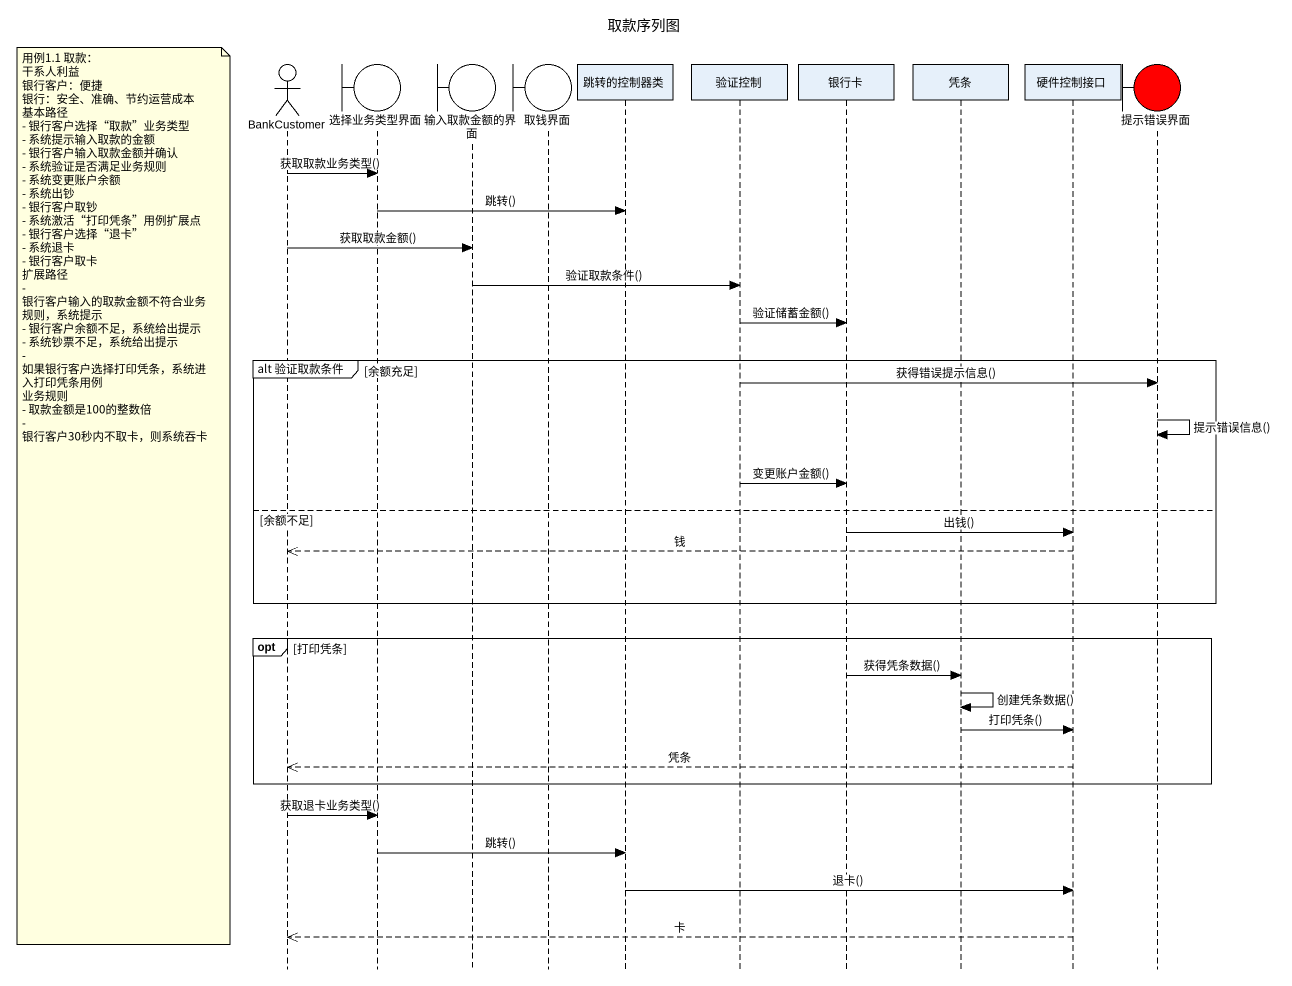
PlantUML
@startuml
title 取款序列图
hide footbox
actor BankCustomer
boundary 选择业务类型界面
boundary 输入取款金额的界面
boundary 取钱界面
participant 跳转的控制器类
participant 验证控制
participant 银行卡
participant 凭条
participant 硬件控制接口
boundary 提示错误界面 #FF0000

BankCustomer -> 选择业务类型界面 : 获取取款业务类型()
选择业务类型界面 -> 跳转的控制器类 : 跳转()
BankCustomer -> 输入取款金额的界面 : 获取取款金额()
输入取款金额的界面 -> 验证控制 : 验证取款条件()
验证控制 -> 银行卡 : 验证储蓄金额()
group alt 验证取款条件 [余额充足]
  验证控制 -> 提示错误界面 : 获得错误提示信息()
  提示错误界面 -> 提示错误界面 : 提示错误信息()
  验证控制 -> 银行卡 : 变更账户金额()
  note left of BankCustomer
    用例1.1 取款：
    干系人利益
    银行客户：便捷
    银行：安全、准确、节约运营成本
    基本路径
    - 银行客户选择“取款”业务类型
    - 系统提示输入取款的金额
    - 银行客户输入取款金额并确认
    - 系统验证是否满足业务规则
    - 系统变更账户余额
    - 系统出钞
    - 银行客户取钞
    - 系统激活“打印凭条”用例扩展点
    - 银行客户选择“退卡”
    - 系统退卡
    - 银行客户取卡
    扩展路径
    - 银行客户输入的取款金额不符合业务规则，系统提示
    - 银行客户余额不足，系统给出提示
    - 系统钞票不足，系统给出提示
    - 如果银行客户选择打印凭条，系统进入打印凭条用例
    业务规则
    - 取款金额是100的整数倍
    - 银行客户30秒内不取卡，则系统吞卡
  end note
else 余额不足
  银行卡 -> 硬件控制接口 : 出钱()
  硬件控制接口 -->> BankCustomer : 钱
end
opt 打印凭条
  银行卡 -> 凭条 : 获得凭条数据()
  凭条 -> 凭条 : 创建凭条数据()
  凭条 -> 硬件控制接口 : 打印凭条()
  硬件控制接口 -->> BankCustomer : 凭条
end
BankCustomer -> 选择业务类型界面 : 获取退卡业务类型()
选择业务类型界面 -> 跳转的控制器类 : 跳转()
跳转的控制器类 -> 硬件控制接口 : 退卡()
硬件控制接口 -->> BankCustomer : 卡
@enduml
